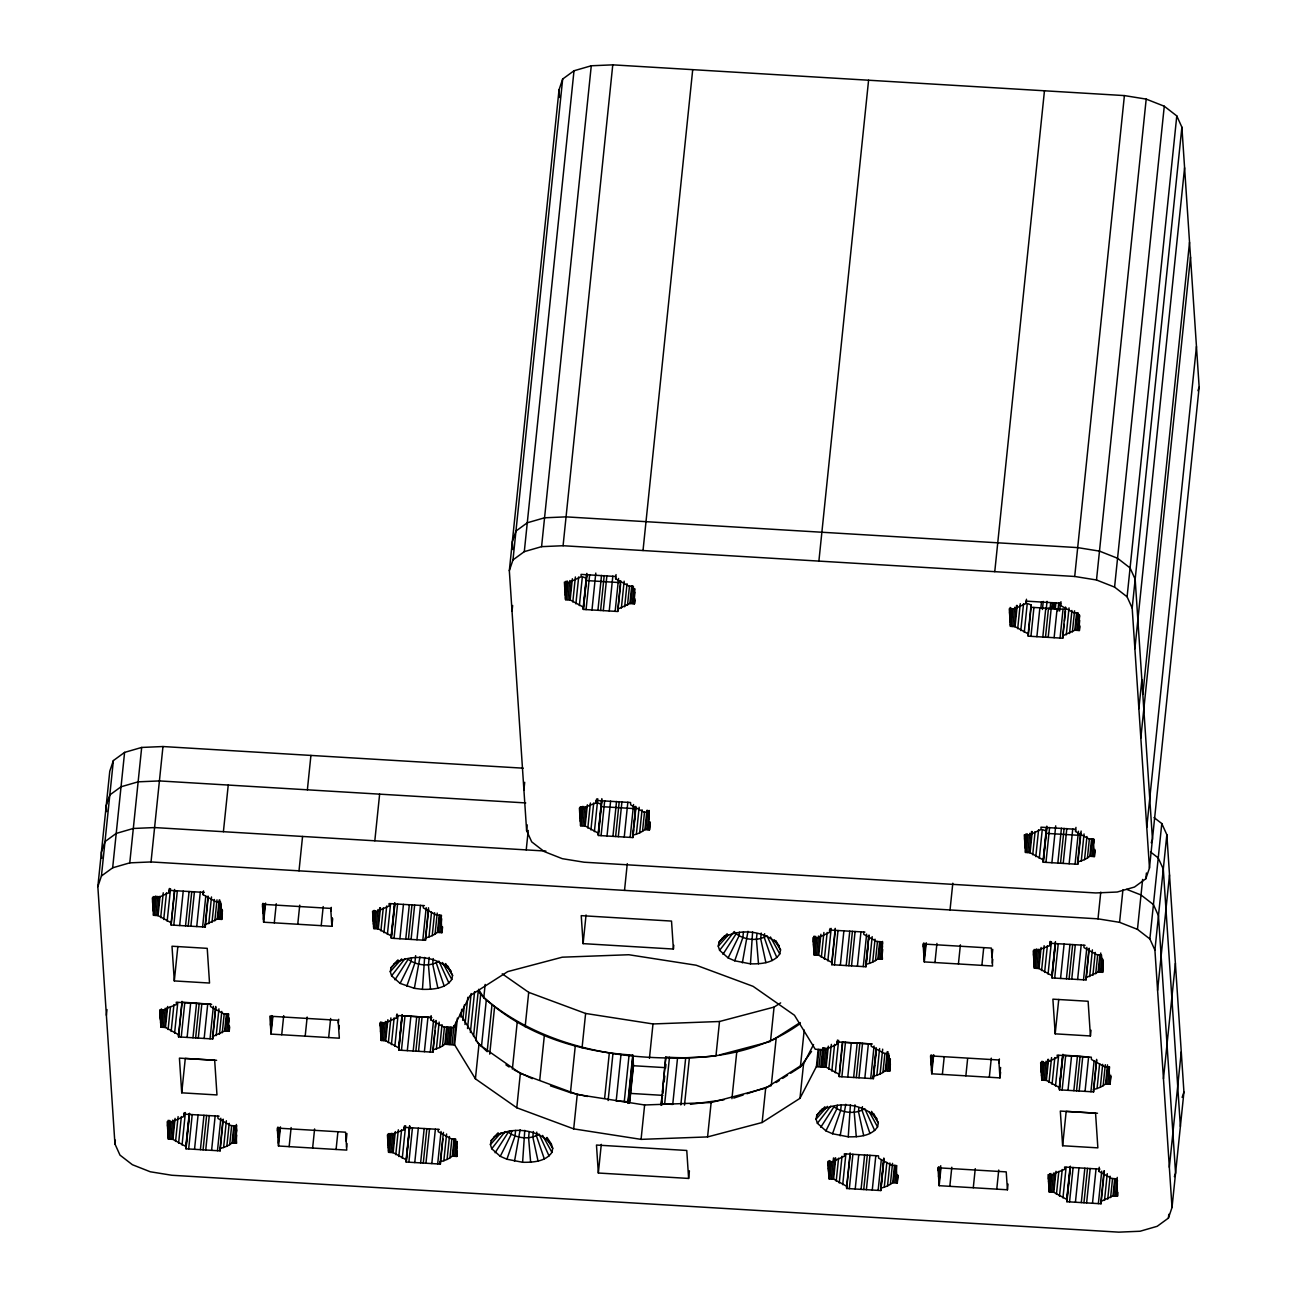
<?xml version="1.0" encoding="UTF-8"?>
<svg xmlns="http://www.w3.org/2000/svg" width="1297" height="1297" viewBox="0 0 1297 1297"><rect width="100%" height="100%" fill="white"/><g stroke="black" fill="none" stroke-linecap="round" stroke-linejoin="round"><path stroke-width="1.5" d="M447.951 966.2L452.572 975.393L451.778 979.43C445.52 988.817 432.712 989.514 422.465 989.352L424.622 957.413M547.01 1137.437L551.387 1144.165L552.717 1148.331L551.922 1152.352C545.664 1161.739 532.856 1162.436 522.61 1162.274L524.766 1130.336M775.93 940.698L780.551 949.89L779.756 953.927C773.498 963.314 760.691 964.011 750.46 963.849L752.6 931.894M873.74 1113.653L878.345 1122.862L877.566 1126.898C871.308 1136.285 858.501 1136.983 848.254 1136.821L850.41 1104.866M1154.038 817.564L1161.788 823.563L1166.846 834.701L1183.934 1092.074L1172.018 1207.491L1168.402 1218.11L1157.2 1226.297L1140.095 1231.242L1118.808 1232.15L171.853 1175.26L150.29 1171.775L132.391 1164.722L119.989 1155.124L114.947 1143.97L97.842 886.613L109.775 771.196L113.374 760.577L124.593 752.39L141.681 747.445L162.968 746.537L523.226 768.181M97.842 886.613L101.442 875.978L113.374 760.577M101.442 875.978L112.661 867.806L124.593 752.39M106.386 1015.292L106.986 1009.569M112.661 867.806L129.765 862.862L141.681 747.445M114.947 1143.97L115.336 1140.16M129.765 862.862L151.036 861.938L162.968 746.537M152.624 902.307L153.224 896.567M152.819 905.29L153.613 897.637M152.916 906.635L153.905 897.086M152.997 907.997L154.197 896.535M153.208 910.98L154.586 897.605M208.152 897.248L205.266 927.063L171.139 925.004L170.977 922.686L158.056 915.585L153.484 915.309L155.462 896.211M154.197 915.358L156.175 896.243M155.77 915.439L157.748 896.34M157.342 915.536L159.32 896.438M158.056 915.585L160.034 896.486M160.682 917.628L163.244 892.79M163.73 919.508L166.486 892.758M153.484 915.309L152.333 897.962L156.905 898.237L168.983 892.644L169.356 888.461M167.183 921.194L170.539 888.721M160.066 1014.205L160.455 1010.379M160.261 1017.172L161.055 1009.536M160.342 1018.534L161.331 1008.985M160.439 1019.896L161.428 1010.347M160.633 1022.879L162.012 1009.504M171.058 923.853L174.609 889.466M160.828 1025.846L162.417 1010.574M171.139 925.004L174.69 890.617M215.788 1007.234L212.708 1038.962L178.564 1036.903L178.419 1034.584L165.497 1027.483L160.925 1027.208L162.709 1010.023M161.639 1027.256L163.422 1010.055M163.211 1027.337L165.189 1008.239M173.798 925.166L177.349 890.78M164.784 1027.435L166.746 1008.336L176.424 1004.543L176.262 1002.224L210.39 1004.267L210.552 1006.585L223.473 1013.687L228.045 1013.962L229.196 1031.31L224.624 1031.034L212.546 1036.627L212.708 1038.962M165.497 1027.483L167.67 1006.472M168.107 1029.526L170.474 1006.602M179.667 925.523L183.217 891.136M174.301 980.921L171.998 946.226L207.228 948.35L209.53 983.045L174.301 980.921L177.851 946.534M171.155 1031.407L173.928 1004.656M185.536 925.88L189.086 891.493M174.609 1033.093L177.77 1002.532M167.491 1126.104L168.091 1120.365M188.195 926.026L191.761 891.655M167.686 1129.071L168.48 1121.435M167.783 1130.433L168.772 1120.884M167.864 1131.795L169.064 1120.332M168.075 1134.762L169.453 1121.402M178.483 1035.752L182.05 1001.365M168.27 1137.745L170.037 1120.559M178.564 1036.903L182.099 1002.159L211.638 1004.3M223.214 1119.133L220.133 1150.861L186.006 1148.802L185.844 1146.483L172.923 1139.382L168.351 1139.106L170.134 1121.921M190.87 926.188L194.42 891.817M169.064 1139.155L170.847 1121.954M170.637 1139.236L172.614 1120.138M181.24 1037.065L184.79 1002.678M172.209 1139.333L174.187 1120.235M172.923 1139.382L175.095 1118.371M196.739 926.544L200.289 892.158M175.549 1141.425L178.111 1116.587M187.108 1037.422L190.659 1003.035M181.726 1092.82L179.424 1058.125L214.67 1060.249L216.972 1094.944L181.726 1092.82L185.293 1058.433L216.615 1060.314M205.266 927.063L205.121 924.729L217.199 919.135L221.755 919.411L220.603 902.063L216.032 901.788L203.126 894.687L203.516 890.877M178.597 1143.289L181.353 1116.555M202.608 926.901L205.753 896.34M168.351 1139.106L167.2 1121.759L171.771 1122.035L183.85 1116.441L184.239 1112.615M192.961 1037.762L196.528 1003.392M182.05 1144.992L185.406 1112.518M205.137 925.101L208.071 896.081M195.636 1037.924L199.187 1003.554M185.844 1146.483L189.2 1114.01M208.752 923.691L211.508 896.957M185.925 1147.634L189.475 1113.264L189.557 1114.415M186.006 1148.802L189.524 1114.058M198.295 1038.086L201.862 1003.7M211.995 922.394L214.362 899.486M188.665 1148.964L192.215 1114.577M223.408 831.701L228.24 785.058M214.832 920.87L217.004 899.859M204.164 1038.443L207.715 1004.056M217.199 919.135L219.161 900.037M217.912 919.184L219.874 900.086M194.534 1149.32L198.084 1114.934M219.469 919.281L221.057 903.993M221.041 919.362L222.063 909.343M221.674 918.049L222.452 910.413M221.755 919.411L222.354 913.688M210.033 1038.8L213.389 1006.326M200.403 1149.661L203.953 1115.29M212.578 1037L215.724 1006.44M203.062 1149.823L206.628 1115.452M216.177 1035.59L218.95 1008.855M205.737 1149.985L209.287 1115.598M219.436 1034.293L221.803 1011.384M222.257 1032.769L224.235 1013.67M211.606 1150.342L215.156 1115.955M224.624 1031.034L226.408 1013.849M225.338 1031.083L227.121 1013.881M226.91 1031.164L228.694 1013.978M228.531 1021.274L228.921 1017.464M228.612 1022.636L229.018 1018.81M228.483 1031.261L228.872 1027.451M229.099 1029.948L229.504 1026.138M229.196 1031.31L229.585 1027.483M217.474 1150.698L220.83 1118.225M220.004 1148.899L222.938 1119.878M220.133 1150.861L219.987 1148.526L223.619 1147.488L226.375 1120.754M223.619 1147.488L226.862 1146.191L229.229 1123.283M226.862 1146.191L229.699 1144.667L231.66 1125.569M229.699 1144.667L232.066 1142.933L233.833 1125.747M232.779 1142.981L234.546 1125.78M234.335 1143.062L236.362 1124.467M235.957 1133.173L236.751 1125.537M236.054 1134.535L236.638 1128.812M236.135 1135.896L236.735 1130.157M235.908 1143.16L236.735 1135.053M262.61 907.106L263.015 903.279M263.032 913.25L264.021 903.701M263.437 919.411L265.01 904.122M332.68 918.665L331.886 926.301L263.615 922.199L265.593 903.101M274.283 922.848L276.261 903.75M270.457 1025.149L271.446 1015.6M270.862 1031.31L272.451 1016.021M271.057 1034.098L269.857 1016.199L338.128 1020.301L339.328 1038.2L271.057 1034.098L272.824 1016.913M281.725 1034.747L283.703 1015.648M299.007 870.838L302.558 836.452M307.373 789.808L310.923 755.421M297.759 924.258L299.737 905.16M277.477 1130.887L277.882 1127.077M277.898 1137.047L278.887 1127.498M278.304 1143.208L279.876 1127.92M278.482 1145.997L277.299 1128.098L345.569 1132.2L346.753 1150.099L278.482 1145.997L280.46 1126.898M289.15 1146.645L291.128 1127.547M305.184 1036.157L307.162 1017.059M321.218 925.669L323.196 906.571M330.881 911.207L331.286 907.381M331.708 923.513L332.291 917.773M312.626 1148.056L314.604 1128.941M328.66 1037.568L330.638 1018.469M338.322 1023.09L338.712 1019.28M338.728 1029.251L339.117 1025.424M336.085 1149.466L337.869 1132.265M374.817 840.796L379.632 794.153M346.169 1141.149L346.947 1133.513M346.575 1147.31L346.964 1143.484M372.855 915.536L373.244 911.71M373.05 918.519L373.844 910.867M373.131 919.865L374.12 910.316M373.228 921.227L374.217 911.678M373.423 924.21L374.801 910.834M373.617 927.193L375.206 911.904M428.626 909.359L425.497 940.293L391.354 938.234L391.208 935.915L378.286 928.814L373.714 928.539L375.498 911.353M374.428 928.587L376.211 911.386M376 928.684L377.978 909.57M377.573 928.765L379.745 907.754M378.286 928.814L380.459 907.803M380.896 930.857L383.264 907.932M383.944 932.738L386.717 905.987M387.398 934.424L390.559 903.863M380.167 1025.797L380.572 1021.987M380.572 1031.764L381.561 1022.214M391.208 935.915L394.564 903.442M380.961 1037.73L382.55 1022.441M391.272 937.083L394.839 902.696M391.354 938.234L394.904 903.847M435.079 1030.807L432.922 1052.191L398.795 1050.132L398.633 1047.814L385.712 1040.713L381.14 1040.437L382.923 1023.252M381.853 1040.486L383.636 1023.284M383.426 1040.567L385.404 1021.469M394.029 938.396L397.579 904.009M384.998 1040.664L386.976 1021.566M385.712 1040.713L387.884 1019.701M388.338 1042.756L390.9 1017.918M399.898 938.752L403.448 904.366M391.386 1044.636L394.142 1017.886M381.14 1040.437L379.989 1023.09L384.56 1023.365L396.639 1017.772L397.028 1013.946M405.75 939.109L409.317 904.722M394.839 1046.322L398.001 1015.762M387.722 1139.333L388.306 1133.594M408.425 939.255L411.976 904.884M387.916 1142.317L388.711 1134.664M388.095 1145.024L389.278 1133.562M388.289 1148.007L389.667 1134.632M398.665 1048.171L401.989 1015.34M398.763 1049.776L402.265 1014.594L398.795 1050.132M388.484 1150.974L390.267 1133.789M442.893 1138.896L440.364 1164.09L406.22 1162.031L406.074 1159.713L393.153 1152.611L388.581 1152.336L390.365 1135.151M411.084 939.417L414.651 905.047M389.295 1152.384L391.272 1133.27M390.867 1152.466L392.845 1133.367M401.454 1050.294L405.004 1015.908M411.473 957.689L411.1 961.369L400.141 983.402L414.375 988.33L422.465 989.352M392.44 1152.563L394.401 1133.465L404.08 1129.671L404.469 1125.845M393.153 1152.611L395.326 1131.6M416.953 939.774L420.504 905.387M415.64 955.662L414.878 963.039L406.755 986.304M395.763 1154.654L398.325 1129.817M407.323 1050.651L410.873 1016.264M398.811 1156.535L401.584 1129.784M419.985 956.829L414.375 988.33M422.822 940.13L426.178 907.657M413.192 1051.008L416.742 1016.621M402.265 1158.221L405.621 1125.747M425.416 939.125L428.513 907.77M415.851 1051.154L419.417 1016.783M406.091 1160.069L409.641 1125.699M425.497 940.293L425.335 937.974L428.967 936.92L431.528 912.099M406.204 1161.674L409.706 1126.493L406.22 1162.031M418.526 1051.316L422.076 1016.945M429.21 957.381L428.448 964.757L430.491 989.303M408.895 1162.193L412.446 1127.806M428.967 936.92L432.225 935.64L434.592 912.715M432.225 935.64L435.046 934.099L437.219 913.088M433.247 958.58L432.679 964.109L437.9 988.168M424.395 1051.672L427.945 1017.286M435.046 934.099L437.413 932.365L439.197 915.179M438.127 932.413L439.91 915.212M414.764 1162.55L418.315 1128.163M837.457 1040.048L837.084 1044.231L825.005 1049.824L815.246 1049.241L794.461 1015.259L753.087 986.336L696.181 965.227L628.802 954.738L562.282 957.186L507.743 971.599L469.887 995.772L453.48 1027.516L443.687 1026.916L430.782 1019.815L431.139 1015.632M439.699 932.511L441.483 915.309M441.32 922.621L441.71 918.795M441.272 932.592L441.855 926.869M441.888 931.278L442.293 927.468M437.413 932.365L441.985 932.64L442.569 926.917M430.264 1052.029L433.62 1019.555M420.617 1162.906L424.184 1128.52M432.841 1051.024L436.003 1020.463M435.484 1027.354L436.051 1021.258M423.292 1163.052L426.843 1128.682M432.922 1052.191L432.776 1049.857L436.408 1048.819L439.164 1022.085M425.951 1163.214L429.518 1128.844M436.408 1048.819L439.651 1047.522L442.018 1024.614M439.651 1047.522L442.488 1045.998L444.449 1026.9M431.82 1163.571L435.37 1129.184M442.488 1045.998L444.855 1044.263L446.622 1027.078M445.568 1044.312L447.335 1027.111M447.125 1044.409L448.908 1027.208M448.697 1044.49L450.481 1027.305M449.411 1044.539L451.194 1027.354M437.689 1163.928L441.045 1131.454M450.237 1044.588L452.005 1027.402M452.021 1044.701L453.999 1025.587M440.234 1162.128L443.444 1132.362M453.82 1044.798L456.187 1021.874M818.164 1049.403L816.397 1066.588L799.973 1098.332L762.133 1122.505L707.578 1136.918L641.075 1139.366L573.696 1128.876L516.79 1107.768L475.415 1078.828L454.631 1044.847L457.403 1018.113M440.364 1164.09L440.202 1161.755L443.833 1160.718L446.606 1133.983M460.905 1017.075L461.716 1009.293M443.833 1160.718L447.092 1159.421L449.459 1136.512M462.786 1020.415L464.391 1004.867M509.332 570.648L559.039 89.769L562.671 79.036L574.004 70.768L591.27 65.774L612.768 64.85L1124.402 95.589L1146.191 99.107L1164.268 106.224L1176.784 115.919L1181.891 127.187L1199.158 387.155L1149.466 868.033L1145.818 878.766L1134.502 887.035L1117.22 892.028L1095.722 892.952L584.104 862.213L562.298 858.679L544.221 851.562L531.705 841.866L526.614 830.615L509.332 570.648L512.98 559.915L562.671 79.036M447.092 1159.421L449.913 1157.897L451.891 1138.798M464.991 1024.484L467.812 997.28M449.913 1157.897L452.28 1156.162L454.063 1138.977M452.993 1156.211L454.777 1139.009M467.52 1028.521L471.135 993.534M454.566 1156.308L455.944 1142.933M456.268 1147.764L456.868 1142.041M456.366 1149.126L457.16 1141.473M512.039 611.26L512.639 605.488M456.139 1156.389L457.16 1146.37M456.755 1155.076L457.16 1151.266M452.28 1156.162L456.852 1156.438L457.241 1152.611M470.373 1032.493L474.589 991.686M473.535 1036.416L478.155 991.702C517.957 1032.785 576.743 1051.851 632.774 1055.093L633.471 1065.729L629.661 1102.661M512.98 559.915L524.296 551.647L574.004 70.768M475.886 1040.826L480.701 994.183M475.415 1078.828L478.966 1044.442L460.257 1013.865M780.648 1002.889L774.066 1007.088L719.511 1021.501L715.96 1055.888C635.352 1063.54 547.496 1051.543 483.781 997.798L485.159 984.423M481.511 1046.241L486.343 999.598M491.968 1005.013L487.153 1051.672L477.296 1042.172M524.296 551.647L541.579 546.653L591.27 65.774M489.715 1054.137L494.53 1007.493M523.907 789.986L524.701 782.302M526.614 830.615L527.198 824.843M526.225 849.892L528.236 830.453M541.579 546.653L563.076 545.729L612.768 64.85M512.364 1069.15L517.179 1022.506M564.681 586.487L565.07 582.645M564.876 589.503L565.67 581.818M564.957 590.881L565.962 581.251M565.054 592.243L566.043 582.629M565.249 595.258L566.643 581.786M565.46 598.257L567.243 580.959M634.898 599.927L634.509 603.77L629.888 603.494L617.696 609.152L617.842 611.503L583.374 609.428L583.212 607.077L570.161 599.911L565.541 599.636L567.34 582.321M566.27 599.668L568.054 582.369M511.618 1130.611L511.245 1134.308L500.285 1156.324L506.9 1159.226L522.61 1162.274M567.859 599.765L569.837 580.537M516.79 1107.768L520.34 1073.381L478.966 1044.442M525.155 1026.738L528.706 992.351L502.231 973.836M569.448 599.863L571.426 580.634M570.161 599.911L572.35 578.754M515.59 1130.433L515.022 1135.961L506.9 1159.226M572.804 601.97L575.382 576.97M520.129 1129.752L514.52 1161.253M575.884 603.867L578.673 576.938M579.37 605.586L582.353 576.727L586.195 578.235L586.357 580.57L620.825 582.645M583.245 607.45L586.617 574.214M529.16 1132.151L528.592 1137.68L530.635 1162.225M583.342 609.055L586.893 573.371M583.374 609.428L586.974 574.555M586.066 609.59L589.665 574.717M533.391 1131.503L532.824 1137.031L538.044 1161.091M539.73 1080.174L544.351 1035.476M536.796 1132.119L536.407 1135.815L544.335 1158.967M591.983 609.947L595.793 573.063M597.917 610.303L601.516 575.414M579.694 812.554L580.294 806.783M600.608 610.465L604.207 575.576M579.889 815.554L580.683 807.869M579.986 816.932L580.975 807.318M580.067 818.294L581.267 806.75M580.278 821.309L581.672 807.836M633.666 829.869L632.871 837.554L598.387 835.479L598.225 833.144L585.174 825.962L580.57 825.686L582.548 806.458M603.3 610.628L606.899 575.738M581.283 825.735L583.277 806.491M582.872 825.832L584.866 806.588M584.461 825.93L586.439 806.685L596.215 802.794L596.604 798.936M585.174 825.962L587.363 804.805M609.233 610.984L612.832 576.095M587.817 828.021L590.411 803.021M634.509 603.77L633.341 586.26L628.721 585.985L615.67 578.802L616.043 574.587M590.913 829.918L593.686 802.989M615.151 611.341L618.556 578.462M594.383 831.636L597.787 798.774M673.775 945.237L673.386 949.047L583.099 943.632L586.049 914.969M617.777 610.32L620.696 580.667M617.826 611.13L620.598 584.201M587.444 1096.484L570.453 1092.658L575.268 1045.998M598.225 833.144L601.63 800.265M621.36 608.098L624.149 581.169M598.306 834.311L601.857 798.628M598.387 835.479L601.97 800.233M624.651 606.801L627.035 583.715M601.078 835.641L604.678 800.768M627.505 605.261L629.499 586.017M573.696 1128.876L577.246 1094.49L520.34 1073.381M582.061 1047.846L585.612 1013.46L528.706 992.351M629.888 603.494L631.688 586.179M630.618 603.543L632.401 586.228M607.012 835.998L610.611 801.124M632.19 603.64L633.585 590.167M633.828 593.653L634.233 589.795M633.925 595.015L634.525 589.243M634.022 596.377L634.817 588.692M633.779 603.737L634.979 592.194M634.411 602.408L634.817 598.566M612.93 836.354L616.529 801.481M643.02 550.528L692.711 69.649M615.621 836.516L619.236 801.643M618.312 836.678L621.928 801.805M624.246 837.035L627.845 802.162M624.522 890.391L627.278 863.64M630.164 837.392L633.568 804.529M604.629 1098.381L609.25 1053.683M632.741 835.576L635.692 806.361L635.254 814.467M632.839 837.197L635.773 807.528M689.404 1170.802L688.626 1178.438L598.339 1173.023L601.289 1144.359M634.055 826.011L634.849 818.326M608.115 1100.537L612.93 1053.894M632.871 837.554L632.709 835.203L636.373 834.166L639.162 807.237M636.373 834.166L639.664 832.852L642.047 809.766M639.664 832.852L642.518 831.312L644.512 812.084M621.004 1054.38L616.188 1101.023L627.943 1101.737L628.056 1103.39L632.871 1056.747M642.518 831.312L644.901 829.561L646.895 810.317M645.63 829.594L647.625 810.366M647.219 829.691L649.197 810.463M648.646 816.688L649.246 810.917M648.857 819.704L649.246 815.862M648.808 829.788L649.602 822.087M649.424 828.459L650.024 822.687M644.901 829.561L649.521 829.837L650.316 822.136M624.279 1101.51L629.094 1054.866M627.943 1101.737L632.774 1055.093M628.705 1103.163L633.114 1060.411M629.353 1102.936L633.358 1064.075M641.075 1139.366L644.625 1104.979L711.145 1102.531L765.684 1088.118L803.54 1063.945L813.559 1044.555M649.44 1058.336L652.991 1023.949L719.511 1021.501M661.097 1105.384L665.799 1057.071C712.296 1060.411 762.166 1051.381 800.362 1023.446M661.292 1103.439L662.102 1095.657M662.491 1091.782L665.799 1057.071M661.729 1105.157L662.135 1101.266M662.945 1093.501L663.351 1089.61M664.145 1081.828L664.745 1076.007M665.556 1068.225L665.961 1064.334M664.648 1103.942L669.479 1057.298M677.553 1057.785L672.738 1104.428L660.984 1103.715M680.828 1104.914L685.643 1058.271M684.492 1105.125L689.323 1058.482M707.578 1136.918L711.145 1102.531M739.452 932.186L739.079 935.867L728.12 957.899L734.734 960.801L750.46 963.849M743.424 931.992L742.857 937.536L734.734 960.801M747.98 931.311L742.354 962.828M731.93 1098.705L736.745 1052.062M756.994 933.71L756.427 939.239L758.486 963.801M761.226 933.062L760.658 938.606L765.895 962.666M764.63 933.694L764.257 937.391L772.169 960.542M818.893 561.098L868.585 80.219M762.133 1122.505L765.684 1088.118M774.066 1007.088L770.499 1041.475L719.851 1054.85M776.092 1039.01L771.277 1085.654L746.926 1093.744M790.684 1073.203L800.395 1066.977L804.205 1030.045M813.3 941.995L813.884 936.256M813.495 944.978L814.289 937.326M813.576 946.324L814.565 936.774M813.673 947.685L814.856 936.223M813.868 950.669L815.246 937.293M814.062 953.652L815.845 936.45M868.309 943.827L865.942 966.751L831.799 964.692L831.653 962.374L818.731 955.273L814.159 954.997L815.943 937.812M799.973 1098.332L803.54 1063.945M814.873 955.046L816.656 937.844M816.445 955.143L818.423 936.029M818.018 955.241L819.98 936.126M818.731 955.273L820.904 934.262M821.341 957.316L823.903 932.478M824.389 959.196L827.162 932.446M814.159 954.997L813.008 937.65L817.58 937.926L829.658 932.332L830.048 928.506M827.843 960.882L831.199 928.409M817.207 1066.637L818.974 1049.451M818.991 1066.75L820.774 1049.549M820.774 1066.847L822.752 1047.749M831.717 963.541L835.219 928.36M831.799 964.692L835.333 929.949M821.585 1066.896L823.563 1047.798M822.314 1066.945L824.276 1047.846M823.871 1067.042L825.849 1047.927M834.474 964.855L838.024 930.484M825.443 1067.123L827.421 1048.025M874.745 1065.275L873.367 1078.65L839.24 1076.591L839.078 1074.273L826.157 1067.172L828.329 1046.16M828.783 1069.214L831.345 1044.377M840.343 965.211L843.893 930.824M831.831 1071.095L834.587 1044.344M835.284 1072.781L838.64 1040.307M846.195 965.568L849.762 931.181M828.167 1165.792L828.556 1161.966M848.87 965.73L852.421 931.343M828.361 1168.775L829.156 1161.123M828.443 1170.121L829.432 1160.572M828.54 1171.483L829.529 1161.934M828.734 1174.466L830.112 1161.091M839.159 1075.44L842.434 1041.799M839.24 1076.591L842.758 1041.848M883.954 1159.988L880.809 1190.549L846.665 1188.49L846.519 1186.171L833.598 1179.07L829.026 1178.795L830.81 1161.609M851.529 965.892L855.096 931.505M829.74 1178.843L831.523 1161.642M837.262 1105.157L836.873 1108.838L825.913 1130.854L832.544 1133.756L848.254 1136.821M831.312 1178.941L833.485 1157.929M841.899 1076.753L845.449 1042.366M832.885 1179.022L835.057 1158.01M833.598 1179.07L835.771 1158.059M841.234 1104.963L840.667 1110.491L832.544 1133.756M857.398 966.233L860.949 931.846M836.208 1181.113L838.575 1158.189M847.768 1077.11L851.318 1042.723M845.774 1104.282L840.148 1135.799M839.256 1182.994L842.029 1156.243M863.267 966.589L866.623 934.116M853.637 1077.467L857.187 1043.08M842.71 1184.68L845.871 1154.119M865.812 964.79L868.747 935.769M865.91 966.378L869.022 935.024M868.698 940.001L869.087 936.191M856.296 1077.629L859.862 1043.242M865.942 966.751L865.78 964.433L869.412 963.379L872.184 936.645M846.584 1187.339L850.151 1152.952M854.982 1104.833L854.22 1112.21L856.279 1136.772M846.665 1188.49L850.216 1154.119M858.971 1077.775L862.521 1043.404M849.34 1188.652L852.891 1154.265M869.412 963.379L872.67 962.098L875.037 939.174M858.841 1107.881L858.468 1111.561L863.689 1135.637M872.67 962.098L875.491 960.574L877.469 941.46M864.84 1078.131L868.39 1043.745M862.44 1106.665L862.051 1110.345L869.979 1133.513M875.491 960.574L877.858 958.823L879.642 941.638M878.572 958.872L880.355 941.687M855.209 1189.009L858.76 1154.622M880.144 958.969L881.928 941.768M881.765 949.08L882.544 941.427M881.847 950.425L882.641 942.789M881.944 951.787L882.527 946.048M881.717 959.067L882.706 949.501M870.709 1078.488L874.065 1046.014M861.062 1189.365L864.629 1154.978M873.238 1076.688L876.172 1047.668M873.351 1078.277L876.059 1050.748M875.151 1061.449L876.14 1051.899M863.737 1189.527L867.288 1155.141M873.367 1078.65L873.221 1076.332L876.853 1075.278L879.609 1048.543M866.396 1189.673L869.963 1155.303M876.853 1075.278L880.096 1073.997L882.673 1049.16M880.096 1073.997L882.933 1072.473L884.911 1053.359M872.265 1190.03L875.815 1155.643M882.933 1072.473L885.3 1070.722L887.261 1051.624M886.013 1070.771L887.975 1051.672M887.57 1070.868L889.158 1055.58M889.288 1062.324L889.677 1058.514M889.369 1063.686L889.774 1059.86M889.142 1070.965L890.358 1059.017M885.3 1070.722L889.855 1070.998L890.358 1063.913M878.134 1190.387L881.295 1159.826M880.679 1188.587L883.824 1158.026M880.776 1190.176L883.889 1158.821M880.809 1190.549L880.647 1188.23L884.278 1187.177L886.856 1162.355M884.278 1187.177L887.537 1185.896L889.904 1162.971M887.537 1185.896L890.358 1184.356L892.531 1163.344M890.358 1184.356L892.725 1182.621L894.508 1165.436M893.438 1182.669L895.222 1165.468M895.011 1182.767L896.794 1165.565M896.584 1182.848L897.378 1175.212M897.2 1181.551L897.8 1175.812M892.725 1182.621L897.297 1182.896L898.091 1175.26M923.286 946.794L923.675 942.968M923.691 952.938L924.68 943.389M924.096 959.099L925.685 943.811M924.291 961.904L923.107 943.989L991.362 948.091L992.562 966.006L924.291 961.904L926.269 942.789M934.959 962.536L936.937 943.438M930.711 1058.692L931.116 1054.866M931.133 1064.837L932.121 1055.288M931.538 1070.998L933.11 1055.709M1000.587 1072.165L999.987 1077.888L931.716 1073.786L933.694 1054.688M950.036 909.943L952.809 883.208M942.384 1074.435L944.167 1057.25M994.767 571.669L1044.458 90.79M958.418 963.947L960.396 944.848M938.153 1170.591L938.542 1166.765M938.558 1176.736L939.547 1167.187M938.963 1182.896L940.747 1165.711M1008.012 1184.064L1007.429 1189.787L939.158 1185.685L940.925 1168.5M949.826 1186.333L951.803 1167.235M1009.569 613.222L1010.168 607.45M1009.763 616.237L1010.558 608.536M1009.958 618.977L1010.849 607.985M1010.152 621.976L1011.547 608.52M1010.347 624.992L1011.936 609.606M1064.107 624.392L1062.746 638.221L1028.262 636.162L1028.099 633.811L1015.048 626.646L1010.444 626.354L1012.227 609.055M1011.157 626.402L1012.957 609.087M965.86 1075.845L967.627 1058.66M1012.746 626.5L1014.74 607.272M1014.335 626.597L1016.524 605.44M1015.048 626.646L1017.237 605.472M981.894 965.357L983.661 948.172M1017.691 628.705L1020.285 603.689M1020.788 630.601L1023.56 603.672M1010.444 626.354L1009.277 608.844L1013.897 609.12L1026.089 603.462L1026.462 599.246M1024.273 632.304L1027.256 603.462L1031.083 604.953L1031.245 607.304L1065.729 609.379M991.962 957.04L992.756 949.404M992.367 963.201L992.772 959.375M1028.132 634.184L1031.083 604.953M1028.262 636.162L1031.164 606.137M973.285 1187.744L975.263 1168.646M1030.953 636.324L1033.936 607.466M989.319 1077.256L991.297 1058.157M1036.887 636.681L1039.87 607.823M1040.842 608.05L1041.475 602.035M1042.415 609.477L1043.258 601.435M1042.804 637.038L1045.787 608.18M998.982 1062.794L999.387 1058.968M1046.209 609.363L1047.036 601.338M999.809 1075.1L1000.603 1067.463M1024.581 839.272L1024.987 835.43M1045.495 637.2L1048.479 608.342M1024.792 842.288L1025.587 834.587M1024.873 843.65L1025.878 834.036M1024.97 845.028L1025.959 835.414M1025.165 848.043L1026.559 834.571M1050.003 609.266L1050.635 603.235M1081.131 831.053L1077.758 864.288L1043.274 862.213L1043.128 859.862L1030.077 852.696L1025.457 852.421L1027.159 833.744M1048.203 637.362L1051.186 608.504M1026.186 852.453L1027.97 835.155M1051.786 608.666L1052.402 602.635M1052.337 608.698L1052.953 602.667M1027.759 852.551L1029.753 833.322M1053.521 608.779L1054.153 602.748M1029.348 852.648L1031.537 831.49M1054.72 608.844L1055.353 602.813M1030.077 852.696L1032.266 831.539M1055.272 608.877L1055.888 602.846M996.761 1189.154L998.739 1170.056M1054.121 637.702L1057.104 608.86M1032.72 854.755L1035.103 831.669M1057.914 610.936L1058.741 602.894M1059.649 611.033L1060.476 603.008M1062.746 638.221L1062.583 635.887L1074.791 630.229L1079.396 630.504L1078.229 612.978L1073.624 612.703L1060.573 605.537L1060.962 601.695M1035.8 856.652L1038.589 829.723M1060.054 638.059L1063.037 609.217M1039.286 858.371L1042.269 829.513L1046.112 831.02L1046.257 833.355L1080.741 835.43L1080.579 833.079L1077.629 862.31M1062.665 637.054L1065.567 607.028L1065.696 609.006M1064.529 620.923L1065.502 610.936M1043.145 860.235L1046.517 827M1066.264 634.833L1069.036 607.904M1033.514 955.224L1034.114 949.485M1043.258 861.84L1046.809 826.157M1043.274 862.213L1046.89 827.34M1033.709 958.207L1034.503 950.571M1033.806 959.553L1034.795 950.004M1033.904 960.915L1035.087 949.453M1034.098 963.898L1035.476 950.523M1034.293 966.881L1036.076 949.68M1103.05 968.519L1102.645 972.328L1098.089 972.053L1086.011 977.662L1086.156 979.981L1052.029 977.922L1051.867 975.603L1038.946 968.502L1034.374 968.227L1036.352 949.128M1149.466 868.033L1132.184 608.066L1127.093 596.798L1114.577 587.103L1096.5 579.986L1074.71 576.468L1124.402 95.589M1069.539 633.52L1071.922 610.449M1035.103 968.275L1037.065 949.177M1045.966 862.375L1049.581 827.502M1036.66 968.373L1038.638 949.274M1072.392 631.979L1074.581 610.822M1038.232 968.47L1040.21 949.355L1049.873 945.562L1050.262 941.735M1038.946 968.502L1041.118 947.491M1074.791 630.229L1076.575 612.914M1075.505 630.277L1077.288 612.962M1051.899 862.732L1055.709 825.849M1041.572 970.545L1044.134 945.708M1077.094 630.358L1078.682 614.973M1078.731 620.371L1079.331 614.6M1078.812 621.749L1079.412 615.978M1078.909 623.111L1079.704 615.427M1078.682 630.455L1079.704 620.355M1079.315 629.142L1079.704 625.284M1079.396 630.504L1079.801 626.662M1044.62 972.426L1047.376 945.675M1057.833 863.089L1061.432 828.199M1049.857 945.205L1050.246 941.379M1048.073 974.112L1051.429 941.654M1060.524 863.251L1064.124 828.361M1040.956 1067.123L1041.54 1061.384M1041.151 1070.106L1041.945 1062.47M1041.232 1071.452L1042.221 1061.903M1041.329 1072.814L1042.512 1061.351M1051.867 975.603L1055.223 943.13M1063.216 863.413L1066.815 828.524M1041.523 1075.797L1042.901 1062.421M1051.948 976.771L1055.45 941.59M1041.718 1078.78L1043.501 1061.578M1052.029 977.922L1055.547 943.178M1096.678 1060.152L1093.598 1091.879L1059.454 1089.82L1059.309 1087.502L1046.387 1080.401L1041.815 1080.125L1043.599 1062.94M1042.529 1080.174L1044.312 1062.989M1044.101 1080.271L1046.079 1061.173M1054.688 978.084L1058.239 943.713M1096.5 579.986L1146.191 99.107M1045.674 1080.369L1047.846 1059.357M1046.387 1080.401L1048.56 1059.39M1069.133 863.77L1072.749 828.88M1048.997 1082.444L1051.559 1057.606M1075.57 831.231L1075.959 827.373M1060.557 978.441L1064.107 944.054M1091.02 1030.24L1090.42 1035.963L1055.191 1033.839L1058.741 999.468M1052.045 1084.324L1054.818 1057.574M1075.067 864.126L1078.456 831.247M1066.426 978.797L1069.976 944.411M1055.499 1086.011L1058.66 1055.45M1048.381 1179.022L1048.787 1175.195M1069.085 978.959L1072.651 944.573M1077.758 864.288L1077.596 861.938L1081.276 860.884L1084.049 833.955M1048.576 1182.005L1049.37 1174.352M1048.673 1183.35L1049.662 1173.801M1048.77 1184.712L1049.743 1175.163M1048.965 1187.695L1050.343 1174.32M1059.309 1087.502L1062.665 1055.028M1059.373 1088.669L1062.94 1054.283M1049.16 1190.678L1050.943 1173.477M1059.454 1089.82L1062.989 1055.077L1088.605 1056.99L1085.054 1091.361M1104.363 1170.948L1101.023 1203.778L1066.896 1201.719L1066.734 1199.401L1053.812 1192.3L1049.241 1192.024L1051.024 1174.839M1071.76 979.122L1075.31 944.735M1049.97 1192.073L1051.737 1174.871M1081.276 860.884L1084.551 859.587L1086.951 836.5M1051.527 1192.17L1053.504 1173.055M1062.13 1089.983L1065.68 1055.612M1114.577 587.103L1164.268 106.224M1053.099 1192.267L1055.077 1173.153L1064.74 1169.359L1064.594 1167.041L1099.953 1169.116M1084.551 859.587L1087.421 858.047L1089.399 838.802M1053.812 1192.3L1055.985 1171.288M1087.421 858.047L1089.804 856.279L1091.588 838.964M1077.629 979.462L1081.179 945.091M1090.518 856.328L1092.317 839.013M1056.439 1194.342L1058.806 1171.418M1067.998 1090.339L1071.549 1055.953M1092.106 856.425L1093.906 839.11M1093.549 843.423L1093.938 839.581M1062.632 1145.737L1060.314 1111.059L1095.56 1113.166L1097.862 1147.861L1062.632 1145.737L1066.183 1111.367L1097.505 1113.248M1093.695 856.523L1094.295 850.751M1094.328 855.193L1094.927 849.422M1059.487 1196.223L1062.243 1169.472M1089.804 856.279L1094.425 856.555L1095.008 850.783M1083.498 979.819L1086.854 947.345M1073.851 1090.696L1077.418 1056.309M1062.94 1197.909L1066.102 1167.349M1086.027 978.019L1088.961 948.999M1086.14 979.624L1089.237 948.253M1127.093 596.798L1176.784 115.919M1076.526 1090.858L1080.077 1056.471M1066.734 1199.401L1070.09 1166.927M1089.642 976.625L1092.398 949.874M1066.815 1200.568L1070.365 1166.181M1066.896 1201.719L1070.447 1167.349M1079.185 1091.02L1082.752 1056.633M1172.018 1207.491L1154.914 950.117L1149.872 938.963L1137.469 929.365L1119.57 922.329L1098.008 918.843L1100.764 892.093M1092.885 975.328L1095.252 952.403M1069.555 1201.881L1073.105 1167.495M1132.184 608.066L1181.891 127.187M1095.722 973.804L1097.7 954.689M1098.089 972.053L1099.856 954.868M1098.802 972.102L1100.764 953.003M1075.424 1202.238L1078.974 1167.851M1100.359 972.199L1101.753 958.823M1101.98 962.309L1102.385 958.483M1102.077 963.655L1102.466 959.845M1102.158 965.017L1102.758 959.294M1134.891 648.678L1184.583 167.799M1102.369 968L1103.147 960.364M1101.931 972.296L1103.115 960.834M1102.563 970.983L1103.147 965.244M1090.923 1091.717L1094.084 1061.157M1081.293 1202.595L1084.843 1168.208M1093.468 1089.918L1096.613 1059.357M1083.952 1202.757L1087.518 1168.37M1093.598 1091.879L1093.436 1089.561L1097.067 1088.507L1099.645 1063.686M1086.627 1202.903L1090.177 1168.532M1138.879 708.648L1141.863 679.806M1097.067 1088.507L1100.326 1087.226L1102.693 1064.302M1142.819 694.365L1189.527 242.344M1119.57 922.329L1122.926 889.855M1100.326 1087.226L1103.147 1085.702L1105.32 1064.691M1092.496 1203.259L1096.046 1168.873M1140.825 738.042L1190.516 257.163M1103.147 1085.702L1105.514 1083.952L1107.492 1064.853M1106.228 1084L1108.011 1066.815M1101.023 1203.778L1100.877 1201.46L1112.956 1195.85L1117.511 1196.126L1116.36 1178.778L1111.805 1178.503L1098.883 1171.402L1099.24 1167.219M1107.8 1084.097L1109.583 1066.896M1109.373 1084.195L1110.183 1076.072M1109.989 1082.882L1110.783 1075.229M1105.514 1083.952L1110.086 1084.227L1110.881 1076.591M1098.364 1203.616L1101.72 1171.142M1100.894 1201.816L1104.023 1170.899M1104.509 1200.406L1107.265 1173.672M1107.751 1199.125L1110.119 1176.201M1146.759 827.405L1196.45 346.526M1137.469 929.365L1142.625 879.431M1110.589 1197.601L1112.567 1178.487M1112.956 1195.85L1114.723 1178.665M1145.818 878.766L1146.418 872.994M1113.669 1195.899L1115.436 1178.714M1115.225 1195.996L1117.252 1177.384M1116.847 1186.107L1117.447 1180.367M1117.025 1188.814L1117.333 1183.642M1116.798 1196.093L1117.398 1190.354M1117.511 1196.126L1117.917 1192.316M1149.872 938.963L1161.788 823.563M1154.914 950.117L1166.846 834.701M1157.589 990.324L1169.505 874.924M1163.458 1078.796L1175.39 963.395M1169.343 1167.268L1181.259 1051.867M1168.402 1218.11L1168.808 1214.284M400.141 983.402L391.597 975.814L390.267 971.664L391.062 967.627L398.001 959.877M500.285 1156.324L491.741 1148.737L490.412 1144.586L491.206 1140.549L498.145 1132.8M728.12 957.899L719.592 950.312L718.246 946.145L719.041 942.125L724.618 935.753M825.913 1130.854L817.386 1123.283L816.056 1119.116L816.834 1115.096L822.428 1108.724M1197.942 390.721L1199.158 387.155M1151.233 842.758L1152.449 839.175L1135.167 579.208L1130.076 567.956L1117.56 558.261L1099.483 551.128L1077.677 547.61L566.059 516.871L544.562 517.795L527.279 522.788L515.963 531.057L512.315 541.789L512.834 549.523M1182.134 1097.392L1183.934 1092.074M1174.369 1176.638L1175.568 1173.104L1158.464 915.731L1153.422 904.593L1141.02 894.979L1126.704 889.353M394.969 979.819L408.133 959.326C416.775 965.568 429.81 967.092 438.97 961.19L448.924 983.061M495.114 1152.741L508.294 1132.249C516.919 1138.49 529.954 1140.014 539.114 1134.113L549.069 1155.984M722.948 954.316L736.129 933.824L734.199 931.538L719.592 950.312M820.758 1127.288L833.922 1106.795C842.547 1113.037 855.598 1114.561 864.759 1108.643L874.697 1130.53M800.395 1066.977L811.517 1051.429M391.597 975.814L405.004 958.613M491.741 1148.737L505.149 1131.535M817.386 1123.283L830.777 1106.065M390.267 971.664L401.665 958.921M490.412 1144.586L500.545 1133.254M718.246 946.145L728.379 934.829M816.056 1119.116L827.437 1106.373M391.062 967.627L397.806 960.688M491.206 1140.549L497.951 1133.61M719.041 942.125L727.147 933.791M816.834 1115.096L824.941 1106.763M166.697 1008.401L164.346 1010.136L159.774 1009.86L160.925 1027.208M586.406 806.685L584.023 808.453L579.402 808.177L580.57 825.686M394.353 1133.529L392.002 1135.264L387.43 1134.988L388.581 1152.336M1040.162 949.42L1037.795 951.155L1033.223 950.896L1034.374 968.227M1055.028 1173.218L1052.661 1174.952L1048.089 1174.677L1049.241 1192.024M776.125 1082.541L779.367 1080.466M782.594 1078.391L787.457 1075.278M772.153 1040.421L800.119 1022.555M393.915 963.995C411.052 953.279 437.721 955.743 451.243 971.242M721.894 938.493C739.031 927.777 765.716 930.241 779.221 945.74M494.06 1136.918C511.196 1126.218 537.866 1128.666 551.387 1144.165M819.704 1111.464C836.841 1100.748 863.51 1103.212 877.015 1118.711M733.81 1098.089L743.181 1094.976M498.794 1133.935L512.477 1130.676M690.426 1104.331L724.018 1099.775M563.076 545.729L1074.71 576.468M635.854 808.696L601.37 806.637L601.208 804.286L597.366 802.778M525.739 802.924L159.418 780.924L138.131 781.832L121.026 786.776L109.823 794.948L106.224 805.583L106.613 811.614M545.891 851.075L154.602 827.567L133.315 828.475L116.211 833.42L105.008 841.607L101.393 852.226L101.798 858.257M151.036 861.938L1098.008 918.843M204.196 892.401L168.837 890.326L168.983 892.644M424.427 905.63L389.051 903.555L389.213 905.873L377.135 911.467L372.563 911.191L373.714 928.539M864.872 932.089L829.496 930.014L829.658 932.332M1085.086 945.318L1049.727 943.243L1049.873 945.562M877.858 958.823L882.43 959.099L881.279 941.752L876.707 941.476L863.786 934.375L863.64 932.057M402.346 1015.746L431.852 1017.529M842.791 1042.221L872.297 1043.988M444.855 1044.263L454.631 1044.847M816.397 1066.588L826.157 1067.172M632.904 1065.696L665.069 1067.626M628.737 1093.306L662.897 1095.365M219.063 1116.198L183.704 1114.107L183.85 1116.441M439.294 1129.428L403.918 1127.352L404.08 1129.671M232.066 1142.933L236.621 1143.208L235.47 1125.861L230.898 1125.585L217.993 1118.484L217.831 1116.166M585.612 1013.46L652.991 1023.949M577.246 1094.49L644.625 1104.979M550.447 1085.832L570.453 1092.658M514.179 1070.009L532.289 1078.666M505.895 1064.853L509.121 1066.993M736.129 933.824C744.754 940.066 757.805 941.59 766.949 935.672L776.903 957.559M1150.488 851.934L1158.237 857.949L1163.296 869.087L1180.383 1126.461M871.535 1111.351L873.659 1114.707M445.763 963.882L447.87 967.238M774.277 939.758L780.551 949.89M872.07 1112.729L878.345 1122.862M445.244 963.574L452.572 975.393M546.426 1138.182L552.717 1148.331M478.593 989.303L483.781 997.798M869.185 1111.659L877.566 1126.898M770.45 936.985L779.756 953.927M542.616 1135.426L551.922 1152.352M442.472 962.504L451.778 979.43M436.262 962.893L444.19 986.044M1102.645 972.328L1101.493 954.981L1096.938 954.722L1084.016 947.621L1083.854 945.286M1110.086 1084.227L1108.935 1066.88L1104.363 1066.62L1091.442 1059.503L1091.296 1057.185L1057.152 1055.142L1057.314 1057.46L1045.236 1063.054L1040.664 1062.778L1041.815 1080.125M1094.425 856.555L1093.258 839.046L1088.637 838.77L1075.586 831.588L1075.424 829.253L1040.956 827.178L1041.102 829.513L1028.91 835.171L1024.29 834.895L1025.457 852.421M1090.42 1035.963L1088.118 1001.268L1052.888 999.16L1055.191 1033.839M1098.721 1169.083L1098.883 1171.402M1060.573 605.537L1060.411 603.186L1025.943 601.111L1026.089 603.462M999.987 1077.888L998.803 1059.989L930.533 1055.888L931.716 1073.786M1007.429 1189.787L1006.229 1171.888L937.974 1167.786L939.158 1185.685M889.855 1070.998L888.704 1053.65L884.149 1053.375L871.227 1046.274L871.065 1043.955L836.938 1041.913L837.084 1044.231M897.297 1182.896L896.146 1165.549L891.574 1165.273L878.653 1158.172L878.507 1155.854L844.363 1153.811L844.525 1156.13L832.447 1161.723L827.875 1161.447L829.026 1178.795M835.284 929.155L835.349 930.322M673.386 949.047L671.522 921.081L581.234 915.65L583.099 943.632M688.626 1178.438L686.762 1150.471L596.474 1145.04L598.339 1173.023M649.521 829.837L648.354 812.311L643.75 812.035L630.699 804.87L630.537 802.519L596.053 800.444L596.215 802.794M615.67 578.802L615.524 576.468L581.04 574.393L581.202 576.727L568.994 582.385L564.39 582.11L565.541 599.636M559.039 89.769L559.542 97.502M441.985 932.64L440.834 915.293L436.262 915.017L423.341 907.916L423.195 905.598M456.852 1156.438L455.701 1139.09L451.129 1138.815L438.208 1131.714L438.062 1129.395M430.782 1019.815L430.62 1017.497L396.493 1015.454L396.639 1017.772M331.886 926.301L330.703 908.403L262.432 904.301L263.615 922.199M202.964 892.368L203.126 894.687"/></g></svg>
